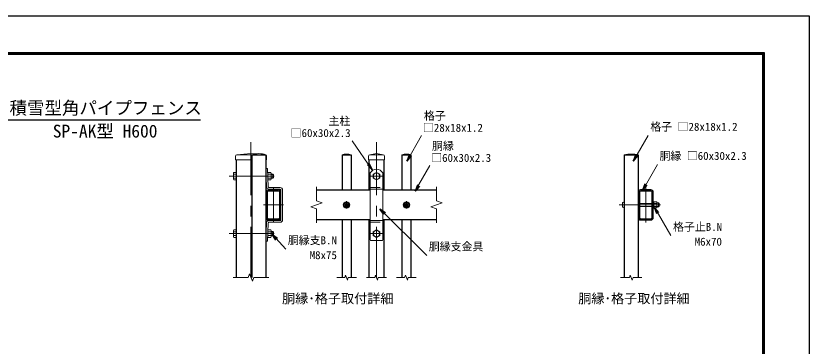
# Model space of a CAD drawing. Units: millimetres, scale not verified. Extents: x -4200 to 4200, y -2970 to 2970.
# Drawn here: x -564 to 4200, y 989 to 2970 of the extents above; entities that cross this region are included whole.
import ezdxf
from ezdxf.enums import TextEntityAlignment as Align

# ---------------------------------------------------------------- set-up
doc = ezdxf.new("R2010")
doc.units = ezdxf.units.MM
doc.header["$LTSCALE"] = 10
doc.linetypes.add('DASHED', pattern=[7.5, 6, -1.5])
doc.linetypes.add('USER1', pattern=[50.8, 31.75, -6.35, 6.35, -6.35])
for name, color, linetype, lineweight in [('0-0_D-TTL', 2, 'Continuous', 25), ('0-1_D-TTL-TXT', 7, 'Continuous', 25), ('0-2_D-BMK', 2, 'USER1', 13), ('0-3_D-STR3', 3, 'Continuous', 13), ('0-4_D-STR-DIM', 7, 'Continuous', 13), ('0-5_0', 7, 'Continuous', 25), ('0-9_D-STR1', 1, 'Continuous', 25), ('0-B_D-STR-TXT', 7, 'Continuous', 13)]:
    doc.layers.add(name, color=color, linetype=linetype, lineweight=lineweight)
doc.styles.add('ＭＳ ゴシック', font='')
doc.styles.get('ＭＳ ゴシック').set_extended_font_data('MS Gothic')

# ---------------------------------------------------------------- blocks, each defined once
blk = doc.blocks.new('_Open')
at = {"layer": '0-5_0'}
blk.add_line((-10, 1.667), (0, 0), dxfattribs=at)
blk.add_lwpolyline([(-10, -1.667), (0, 0), (-10, 0)], dxfattribs=at)

msp = doc.modelspace()

# ---------------------------------------------------------------- linework, layer by layer
at = {"layer": '0-0_D-TTL'}
for points in [[(-4199.92, 2970.26), (4200.08, 2970.26), (4200.08, -2969.74), (-4199.92, -2969.74)], [(-3929.92, 2750.26), (3930.08, 2750.26), (3930.08, -2749.74), (-3929.92, -2749.74)], [(-3927.42, 2747.76), (3927.58, 2747.76), (3927.58, -2747.24), (-3927.42, -2747.24)], [(-3924.92, 2745.26), (3925.08, 2745.26), (3925.08, -2744.74), (-3924.92, -2744.74)], [(-3922.42, 2742.76), (3922.58, 2742.76), (3922.58, -2742.24), (-3922.42, -2742.24)], [(-3919.92, 2740.26), (3920.08, 2740.26), (3920.08, -2739.74), (-3919.92, -2739.74)]]:
    msp.add_lwpolyline(points, close=True, dxfattribs=at)
at = {"layer": '0-2_D-BMK'}
for p, q in [((848.16, 2211.98), (848.16, 1400.17)), ((1601.87, 2211.98), (1601.87, 1400.17)), ((717.96, 2008.77), (987.96, 2008.77)), ((1637.87, 2008.77), (1565.87, 2008.77)), ((1571.87, 2008.77), (1631.87, 2008.77)), ((983.16, 1941.27), (983.16, 1731.27)), ((3218.59, 1941.27), (3218.59, 1731.27)), ((1421.87, 1858.77), (1421.87, 1813.77)), ((1781.87, 1858.77), (1781.87, 1813.77)), ((923.16, 1836.27), (1043.16, 1836.27)), ((1444.37, 1836.27), (1399.37, 1836.27)), ((1804.37, 1836.27), (1759.37, 1836.27)), ((3059.28, 1836.27), (3308.15, 1836.27)), ((717.96, 1663.77), (987.96, 1663.77)), ((1637.87, 1663.77), (1565.87, 1663.77)), ((1570.1, 1663.77), (1630.98, 1663.77))]:
    msp.add_line(p, q, dxfattribs=at)
at = {"layer": '0-3_D-STR3'}
for p, q in [((848.16, 2145.27), (763.41, 2136.27)), ((848.16, 2145.27), (876.24, 2142.29)), ((1601.87, 2145.27), (1562.12, 2136.27)), ((1601.87, 2145.27), (1641.62, 2136.27)), ((754.41, 2127.27), (754.41, 2106.27)), ((754.41, 2106.27), (854.16, 2106.27)), ((763.41, 2136.27), (932.91, 2136.27)), ((938.16, 2106.27), (941.91, 2106.27)), ((941.91, 2127.27), (941.91, 2106.27)), ((1553.12, 2127.27), (1553.12, 2106.27)), ((1553.12, 2106.27), (1650.62, 2106.27)), ((1562.12, 2136.27), (1641.62, 2136.27)), ((1650.62, 2127.27), (1650.62, 2106.27)), ((947.76, 2054.02), (938.16, 2053.7)), ((938.16, 2053.7), (941.72, 1944.7)), ((947.76, 2054.02), (951.31, 1945.01)), ((742.26, 2027.67), (744.35, 2031.29)), ((742.26, 2027.67), (742.26, 1989.87)), ((758.16, 2031.29), (744.35, 2031.29)), ((758.16, 2020.03), (744.35, 2020.03)), ((758.16, 2031.29), (758.16, 1986.25)), ((949.97, 2031.29), (967.29, 2031.29)), ((949.97, 1986.25), (949.97, 2031.29)), ((949.97, 2020.03), (967.29, 2020.03)), ((967.29, 2031.29), (969.47, 2027.52)), ((969.47, 1990.02), (969.47, 2027.52)), ((969.47, 2020.77), (979.56, 2020.77)), ((969.47, 2018.52), (981.81, 2018.52)), ((979.56, 2020.77), (983.16, 2017.17)), ((979.56, 2020.77), (979.56, 1996.77)), ((983.16, 2017.17), (983.16, 2000.37)), ((1564.37, 2027.68), (1564.37, 1627.77)), ((1639.37, 2027.68), (1639.37, 1627.77)), ((742.26, 1989.87), (744.35, 1986.25)), ((758.16, 1997.51), (744.35, 1997.51)), ((758.16, 1986.25), (744.35, 1986.25)), ((949.97, 1997.51), (967.29, 1997.51)), ((949.97, 1986.25), (967.29, 1986.25)), ((967.29, 1986.25), (969.47, 1990.02)), ((969.47, 1999.02), (981.81, 1999.02)), ((969.47, 1996.77), (979.56, 1996.77)), ((979.56, 1996.77), (983.16, 2000.37)), ((1023.36, 1940.37), (956.08, 1940.37)), ((1023.36, 1930.77), (956.11, 1930.77)), ((1028.16, 1925.97), (1028.16, 1746.57)), ((1037.76, 1925.97), (1037.76, 1746.57)), ((1564.37, 1930.77), (1639.37, 1930.77)), ((1421.87, 1853.59), (1406.87, 1844.93)), ((1406.87, 1844.93), (1406.87, 1827.61)), ((1436.87, 1844.93), (1421.87, 1853.59)), ((1436.87, 1827.61), (1436.87, 1844.93)), ((1781.87, 1853.59), (1766.87, 1844.93)), ((1766.87, 1844.93), (1766.87, 1827.61)), ((1796.87, 1844.93), (1781.87, 1853.59)), ((1796.87, 1827.61), (1796.87, 1844.93)), ((3085.01, 1852.02), (3089.59, 1852.02)), ((3085.01, 1820.52), (3089.59, 1820.52)), ((3089.59, 1852.02), (3089.59, 1820.52)), ((3180.49, 1845.27), (3256.69, 1845.27)), ((3180.49, 1827.27), (3256.69, 1827.27)), ((3268.39, 1854.27), (3268.39, 1818.27)), ((3268.39, 1854.27), (3284.84, 1854.27)), ((3268.39, 1845.27), (3284.84, 1845.27)), ((3268.39, 1827.27), (3284.84, 1827.27)), ((3268.39, 1818.27), (3284.84, 1818.27)), ((3285.4, 1853.43), (3286.39, 1851.73)), ((3285.4, 1819.11), (3286.39, 1820.81)), ((3286.39, 1851.73), (3286.39, 1820.81)), ((3286.39, 1848.27), (3295.99, 1848.27)), ((3286.39, 1846.02), (3298.24, 1846.02)), ((3286.39, 1826.52), (3298.24, 1826.52)), ((3286.39, 1824.27), (3295.99, 1824.27)), ((3295.99, 1848.27), (3299.59, 1844.67)), ((3295.99, 1848.27), (3295.99, 1824.27)), ((3295.99, 1824.27), (3299.59, 1827.87)), ((3299.59, 1844.67), (3299.59, 1827.87)), ((938.16, 1618.84), (941.72, 1727.84)), ((947.76, 1618.52), (951.31, 1727.53)), ((1023.36, 1741.77), (956.08, 1741.77)), ((1023.36, 1732.17), (956.08, 1732.17)), ((1564.37, 1741.77), (1639.37, 1741.77)), ((742.26, 1682.67), (744.35, 1686.29)), ((742.26, 1644.87), (742.26, 1682.67)), ((758.16, 1686.29), (744.35, 1686.29)), ((758.16, 1675.03), (744.35, 1675.03)), ((758.16, 1641.25), (758.16, 1686.29)), ((949.97, 1686.29), (967.29, 1686.29)), ((949.97, 1686.29), (949.97, 1641.25)), ((949.97, 1675.03), (967.29, 1675.03)), ((967.29, 1686.29), (969.47, 1682.52)), ((969.47, 1682.52), (969.47, 1645.02)), ((969.47, 1675.77), (979.56, 1675.77)), ((969.47, 1673.52), (981.81, 1673.52)), ((979.56, 1675.77), (983.16, 1672.17)), ((979.56, 1651.77), (979.56, 1675.77)), ((983.16, 1655.37), (983.16, 1672.17)), ((742.26, 1644.87), (744.35, 1641.25)), ((758.16, 1652.51), (744.35, 1652.51)), ((758.16, 1641.25), (744.35, 1641.25)), ((949.97, 1652.51), (967.29, 1652.51)), ((949.97, 1641.25), (967.29, 1641.25)), ((967.29, 1641.25), (969.47, 1645.02)), ((969.47, 1654.02), (981.81, 1654.02)), ((969.47, 1651.77), (979.56, 1651.77)), ((979.56, 1651.77), (983.16, 1655.37)), ((1633.37, 1621.77), (1570.37, 1621.77)), ((947.76, 1618.52), (938.16, 1618.84))]:
    msp.add_line(p, q, dxfattribs=at)
at = {"layer": '0-3_D-STR3', "linetype": 'DASHED'}
for p, q in [((1564.37, 1940.37), (1639.37, 1940.37)), ((1564.37, 1732.17), (1639.37, 1732.17))]:
    msp.add_line(p, q, dxfattribs=at)
at = {"layer": '0-3_D-STR3'}
for points in [[(1621.37, 2020.03), (1601.87, 2031.29), (1582.37, 2020.03), (1582.37, 1997.51), (1601.87, 1986.25), (1621.37, 1997.51)], [(3268.39, 1855.02), (3263.59, 1855.02), (3263.59, 1817.52), (3268.39, 1817.52)], [(1621.37, 1675.03), (1601.87, 1686.29), (1582.37, 1675.03), (1582.37, 1652.51), (1601.87, 1641.25), (1621.37, 1652.51)]]:
    msp.add_lwpolyline(points, close=True, dxfattribs=at)
for points in [[(1406.87, 1827.61), (1421.87, 1818.95), (1436.87, 1827.61)], [(1766.87, 1827.61), (1781.87, 1818.95), (1796.87, 1827.61)]]:
    msp.add_lwpolyline(points, dxfattribs=at)
for centre, radius in [((1601.87, 2008.77), 18.75), ((1421.87, 1836.27), 18.75), ((1421.87, 1836.27), 14.7), ((1421.87, 1836.27), 9), ((1421.87, 1836.27), 7.38), ((1781.87, 1836.27), 18.75), ((1781.87, 1836.27), 14.7), ((1781.87, 1836.27), 9), ((1781.87, 1836.27), 7.38), ((1601.87, 1663.77), 18.75)]:
    msp.add_circle(centre, radius, dxfattribs=at)
for centre, radius, start, end in [((896.16, 2025.71), 118.27, 69.19824, 110.80176), ((763.41, 2127.27), 9, 90, 180), ((932.91, 2127.27), 9, 0, 54.31467), ((1421.87, 2065.63), 75.63, 69.08343, 110.91657), ((1562.12, 2127.27), 9, 90, 180), ((1641.62, 2127.27), 9, 0, 90), ((1781.87, 2065.63), 75.63, 69.08343, 110.91657), ((3131.59, 1954.92), 186.15, 76.9604, 103.0396), ((1601.87, 2008.77), 42, 26.7655, 153.2345), ((752.58, 2025.66), 9.97, 145.61585, 214.38415), ((779.87, 2008.77), 37.26, 162.4121, 197.5879), ((959.07, 2025.66), 9.97, 325.61586, 34.38414), ((931.78, 2008.77), 37.26, 342.4121, 17.5879), ((752.58, 1991.88), 9.97, 145.61585, 214.38415), ((959.07, 1991.88), 9.97, 325.61585, 34.38416), ((956.11, 1945.17), 14.4, 181.86644, 270), ((956.11, 1945.17), 4.8, 181.86644, 270), ((1023.36, 1925.97), 14.4, 0, 90), ((1023.36, 1925.97), 4.8, 0, 90), ((3119.89, 1836.27), 42, 163.92714, 196.07286), ((3085.01, 1846.32), 5.7, 90, 163.92714), ((3085.01, 1826.22), 5.7, 196.07286, 270), ((3279.06, 1849.77), 7.33, 322.12109, 37.87891), ((3279.06, 1822.77), 7.33, 322.12109, 37.87891), ((3259.39, 1836.27), 27, 340.52876, 19.47124), ((956.11, 1727.37), 14.4, 90, 178.13356), ((956.11, 1727.37), 4.8, 90, 178.13356), ((1023.36, 1746.57), 4.8, 270, 0), ((1023.36, 1746.57), 14.4, 270, 0), ((752.58, 1680.66), 9.97, 145.61585, 214.38415), ((779.87, 1663.77), 37.26, 162.4121, 197.5879), ((959.07, 1680.66), 9.97, 325.61584, 34.38415), ((931.78, 1663.77), 37.26, 342.4121, 17.5879), ((752.58, 1646.88), 9.97, 145.61585, 214.38415), ((959.07, 1646.88), 9.97, 325.61586, 34.38414), ((1570.37, 1627.77), 6, 180, 270), ((1633.37, 1627.77), 6, 270, 0)]:
    msp.add_arc(centre, radius, start, end, dxfattribs=at)
at = {"layer": '0-4_D-STR-DIM'}
for p, q in [((1241.87, 1944.27), (1241.87, 1860.9)), ((1961.87, 1944.27), (1961.87, 1860.9)), ((1275.7, 1848.58), (1241.87, 1860.9)), ((1995.7, 1848.58), (1961.87, 1860.9)), ((1208.04, 1823.96), (1275.7, 1848.58)), ((1241.87, 1811.64), (1208.04, 1823.96)), ((1241.87, 1811.64), (1241.87, 1728.27)), ((1928.04, 1823.96), (1995.7, 1848.58)), ((1961.87, 1811.64), (1928.04, 1823.96)), ((1961.87, 1811.64), (1961.87, 1728.27)), ((741.93, 1400.17), (831.93, 1400.17)), ((840.05, 1422.47), (831.93, 1400.17)), ((856.28, 1377.87), (840.05, 1422.47)), ((864.4, 1400.17), (856.28, 1377.87)), ((864.4, 1400.17), (954.4, 1400.17)), ((1362.72, 1400.17), (1411.05, 1400.17)), ((1416.46, 1415.04), (1411.05, 1400.17)), ((1427.28, 1385.31), (1416.46, 1415.04)), ((1432.69, 1400.17), (1427.28, 1385.31)), ((1432.69, 1400.17), (1481.01, 1400.17)), ((1542.72, 1400.17), (1591.05, 1400.17)), ((1596.46, 1415.04), (1591.05, 1400.17)), ((1607.28, 1385.31), (1596.46, 1415.04)), ((1612.69, 1400.17), (1607.28, 1385.31)), ((1612.69, 1400.17), (1661.01, 1400.17)), ((1722.72, 1400.17), (1771.05, 1400.17)), ((1776.46, 1415.04), (1771.05, 1400.17)), ((1787.28, 1385.31), (1776.46, 1415.04)), ((1792.69, 1400.17), (1787.28, 1385.31)), ((1792.69, 1400.17), (1841.01, 1400.17)), ((3067.94, 1400.17), (3120.76, 1400.17)), ((3126.18, 1415.04), (3120.76, 1400.17)), ((3137, 1385.31), (3126.18, 1415.04)), ((3142.41, 1400.17), (3137, 1385.31)), ((3142.41, 1400.17), (3195.23, 1400.17))]:
    msp.add_line(p, q, dxfattribs=at)
at = {"layer": '0-5_0'}
msp.add_line((-615.88, 2345.58), (544.12, 2345.58), dxfattribs=at)
at = {"layer": '0-9_D-STR1'}
for p, q in [((758.16, 2106.27), (758.16, 1400.17)), ((854.16, 2136.27), (854.16, 1400.17)), ((854.16, 2136.27), (938.16, 2136.27)), ((938.16, 2136.27), (938.16, 1400.17)), ((1394.87, 2136.27), (1394.87, 1926.27)), ((1394.87, 2136.27), (1448.87, 2136.27)), ((1448.87, 2136.27), (1448.87, 1926.27)), ((1556.87, 2106.27), (1556.87, 1926.27)), ((1646.87, 2106.27), (1646.87, 1926.27)), ((1754.87, 2136.27), (1754.87, 1926.27)), ((1754.87, 2136.27), (1808.87, 2136.27)), ((1808.87, 2136.27), (1808.87, 1926.27)), ((3089.59, 2136.27), (3089.59, 1400.17)), ((3089.59, 2136.27), (3173.59, 2136.27)), ((3173.59, 2136.27), (3173.59, 1400.17)), ((938.16, 1912.47), (938.16, 1760.07)), ((945.06, 1912.47), (945.06, 1760.07)), ((1014.36, 1926.27), (951.96, 1926.27)), ((1014.36, 1919.37), (951.96, 1919.37)), ((1021.26, 1760.07), (1021.26, 1912.47)), ((1028.16, 1760.07), (1028.16, 1912.47)), ((1241.87, 1926.27), (1564.37, 1926.27)), ((1639.37, 1926.27), (1961.87, 1926.27)), ((3173.59, 1912.47), (3173.59, 1760.07)), ((3180.49, 1912.47), (3180.49, 1760.07)), ((3249.79, 1926.27), (3187.39, 1926.27)), ((3249.79, 1919.37), (3187.39, 1919.37)), ((3256.69, 1760.07), (3256.69, 1912.47)), ((3263.59, 1760.07), (3263.59, 1912.47)), ((951.96, 1753.17), (1014.36, 1753.17)), ((951.96, 1746.27), (1014.36, 1746.27)), ((1564.37, 1746.27), (1241.87, 1746.27)), ((1394.87, 1746.27), (1394.87, 1400.17)), ((1448.87, 1746.27), (1448.87, 1400.17)), ((1556.87, 1746.27), (1556.87, 1400.17)), ((1961.87, 1746.27), (1639.37, 1746.27)), ((1646.87, 1746.27), (1646.87, 1400.17)), ((1754.87, 1746.27), (1754.87, 1400.17)), ((1808.87, 1746.27), (1808.87, 1400.17)), ((3187.39, 1753.17), (3249.79, 1753.17)), ((3187.39, 1746.27), (3249.79, 1746.27))]:
    msp.add_line(p, q, dxfattribs=at)
for centre, radius, start, end in [((951.96, 1912.47), 13.8, 90, 180), ((951.96, 1912.47), 6.9, 90, 180), ((1014.36, 1912.47), 13.8, 0, 90), ((1014.36, 1912.47), 6.9, 0, 90), ((3187.39, 1912.47), 13.8, 90, 180), ((3187.39, 1912.47), 6.9, 90, 180), ((3249.79, 1912.47), 13.8, 0, 90), ((3249.79, 1912.47), 6.9, 0, 90), ((951.96, 1760.07), 13.8, 180, 270), ((951.96, 1760.07), 6.9, 180, 270), ((1014.36, 1760.07), 6.9, 270, 0), ((1014.36, 1760.07), 13.8, 270, 0), ((3187.39, 1760.07), 13.8, 180, 270), ((3187.39, 1760.07), 6.9, 180, 270), ((3249.79, 1760.07), 6.9, 270, 0), ((3249.79, 1760.07), 13.8, 270, 0)]:
    msp.add_arc(centre, radius, start, end, dxfattribs=at)
at = {"layer": '0-B_D-STR-TXT'}
for p, q in [((1873.16, 2252.91), (1785.16, 2100.5)), ((3232.8, 2252.91), (3144.8, 2100.5)), ((1456, 2221.21), (1573.89, 2048.52)), ((1922.72, 2072.2), (1834.73, 1919.79)), ((3288.94, 2077.83), (3200.95, 1925.42)), ((3369.06, 1652.37), (3272.66, 1819.33)), ((1903.49, 1533.55), (1623.76, 1810.13)), ((1057, 1571.56), (976.66, 1657.95))]:
    msp.add_line(p, q, dxfattribs=at)

# ---------------------------------------------------------------- block references
at = {"layer": '0-B_D-STR-TXT', "xscale": 4, "yscale": 4}
for p, rotation in [((1784.16, 2098.77), 240), ((3143.8, 2098.77), 240), ((1575.02, 2046.87), 304.32042), ((1833.73, 1918.05), 240), ((3199.95, 1923.69), 240), ((1622.34, 1811.53), 135.32451), ((3271.66, 1821.06), 120), ((975.3, 1659.42), 132.92029)]:
    msp.add_blockref('_Open', p, dxfattribs=dict(at, rotation=rotation))

# ---------------------------------------------------------------- texts
at = {"layer": '0-1_D-TTL-TXT', "style": 'ＭＳ ゴシック'}
for s, height, p in [('積雪型角パイプフェンス', 76.98, (-602.07, 2356.11)), ('SP-AK型 H600', 76.98, (-342.18, 2217.33)), ('胴縁･格子取付詳細', 57.7, (1034.69, 1228.37)), ('胴縁･格子取付詳細', 57.7, (2813.72, 1228.37))]:
    msp.add_text(s, height=height, dxfattribs=at).set_placement(p, align=Align.BOTTOM_LEFT)
at = {"layer": '0-B_D-STR-TXT', "style": 'ＭＳ ゴシック'}
for s, p in [('格子', (1886.61, 2332.46)), ('主柱', (1313.6, 2300.57)), ('格子 □28x18x1.2', (3246.25, 2266.64)), ('□60x30x2.3', (1086.35, 2228.95)), ('□28x18x1.2', (1880.81, 2260.66)), ('胴縁', (1935.17, 2151.74)), ('□60x30x2.3', (1930.37, 2079.95)), ('胴縁 □60x30x2.3', (3301.39, 2091.8)), ('格子止B.N', (3382.51, 1666.09)), ('胴縁支B.N', (1069.45, 1585.54)), ('M6x70', (3512.74, 1577.11)), ('胴縁支金具', (1915.94, 1547.77)), ('M8x75', (1200.68, 1496.31))]:
    msp.add_text(s, height=48.09, dxfattribs=at).set_placement(p, align=Align.BOTTOM_LEFT)

doc.saveas('drawing.dxf')
